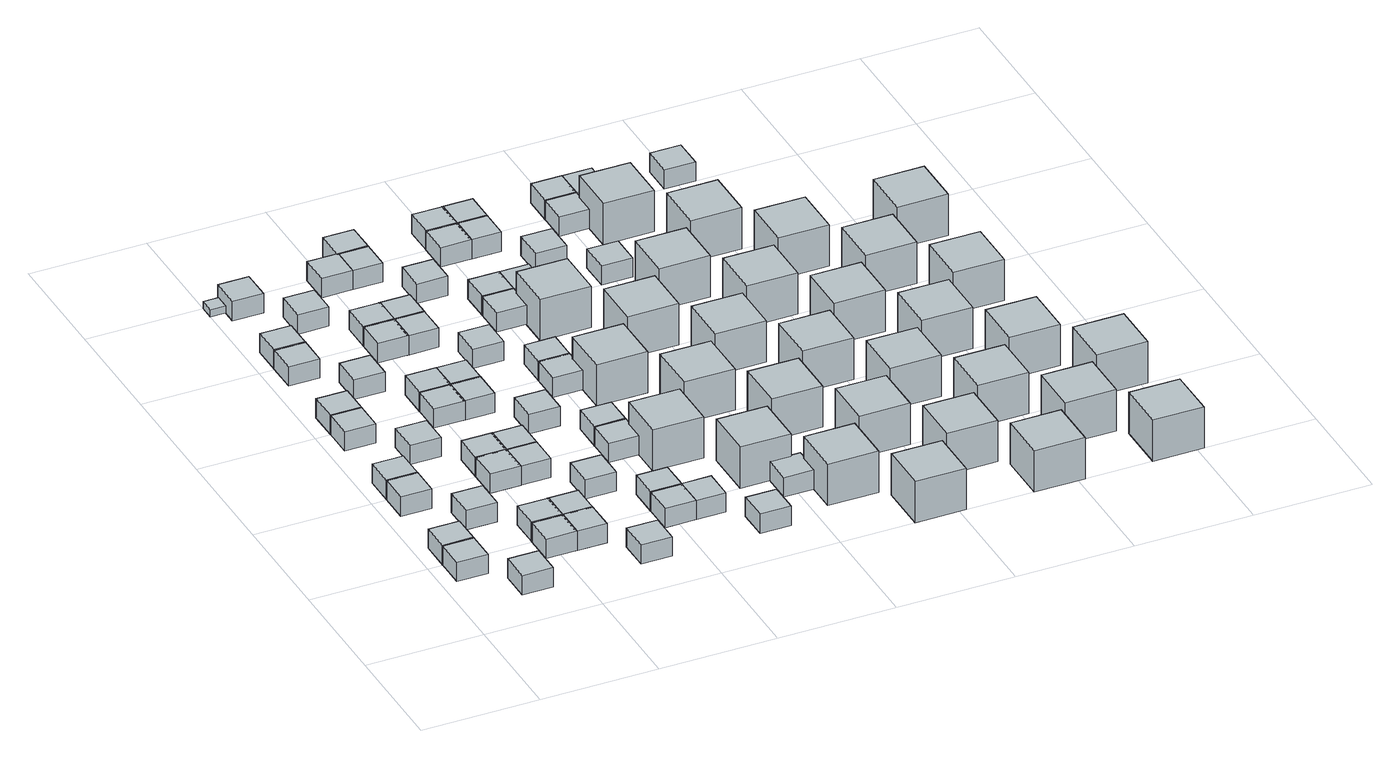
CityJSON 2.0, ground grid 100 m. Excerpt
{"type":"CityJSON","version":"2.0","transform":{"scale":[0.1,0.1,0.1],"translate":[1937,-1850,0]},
"CityObjects":{
"object1":{"type":"GenericCityObject","geometry":[{"type":"Solid","lod":"1","boundaries":[[[[0,1,2,3]],[[4,5,1,0]],[[5,6,2,1]],[[6,7,3,2]],[[7,4,0,3]],[[7,6,5,4]]]]}]},
"object2":{"type":"GenericCityObject","geometry":[{"type":"Solid","lod":"1","boundaries":[[[[8,9,10,11]],[[12,13,9,8]],[[13,14,10,9]],[[14,15,11,10]],[[15,12,8,11]],[[15,14,13,12]]]]}]},
"object3":{"type":"GenericCityObject","geometry":[{"type":"Solid","lod":"1","boundaries":[[[[16,17,18,19]],[[20,21,17,16]],[[21,22,18,17]],[[22,23,19,18]],[[23,20,16,19]],[[23,22,21,20]]]]}]},
"object4":{"type":"GenericCityObject","geometry":[{"type":"Solid","lod":"1","boundaries":[[[[24,25,26,27]],[[28,29,25,24]],[[29,30,26,25]],[[30,31,27,26]],[[31,28,24,27]],[[31,30,29,28]]]]}]},
"object5":{"type":"GenericCityObject","geometry":[{"type":"Solid","lod":"1","boundaries":[[[[32,33,34,35]],[[36,37,33,32]],[[37,38,34,33]],[[38,39,35,34]],[[39,36,32,35]],[[39,38,37,36]]]]}]},
"object6":{"type":"GenericCityObject","geometry":[{"type":"Solid","lod":"1","boundaries":[[[[40,41,42,43]],[[44,45,41,40]],[[45,46,42,41]],[[46,47,43,42]],[[47,44,40,43]],[[47,46,45,44]]]]}]},
"object7":{"type":"GenericCityObject","geometry":[{"type":"Solid","lod":"1","boundaries":[[[[48,49,50,51]],[[52,53,49,48]],[[53,54,50,49]],[[54,55,51,50]],[[55,52,48,51]],[[55,54,53,52]]]]}]},
"object8":{"type":"GenericCityObject","geometry":[{"type":"Solid","lod":"1","boundaries":[[[[56,57,58,59]],[[60,61,57,56]],[[61,62,58,57]],[[62,63,59,58]],[[63,60,56,59]],[[63,62,61,60]]]]}]},
"object9":{"type":"GenericCityObject","geometry":[{"type":"Solid","lod":"1","boundaries":[[[[64,65,66,67]],[[68,69,65,64]],[[69,70,66,65]],[[70,71,67,66]],[[71,68,64,67]],[[71,70,69,68]]]]}]},
"object10":{"type":"GenericCityObject","geometry":[{"type":"Solid","lod":"1","boundaries":[[[[72,73,74,75]],[[76,77,73,72]],[[77,78,74,73]],[[78,79,75,74]],[[79,76,72,75]],[[79,78,77,76]]]]}]},
"object11":{"type":"GenericCityObject","geometry":[{"type":"Solid","lod":"1","boundaries":[[[[80,81,82,83]],[[84,85,81,80]],[[85,86,82,81]],[[86,87,83,82]],[[87,84,80,83]],[[87,86,85,84]]]]}]},
"object12":{"type":"GenericCityObject","geometry":[{"type":"Solid","lod":"1","boundaries":[[[[88,89,90,91]],[[92,93,89,88]],[[93,94,90,89]],[[94,95,91,90]],[[95,92,88,91]],[[95,94,93,92]]]]}]},
"object13":{"type":"GenericCityObject","geometry":[{"type":"Solid","lod":"1","boundaries":[[[[96,97,98,99]],[[100,101,97,96]],[[101,102,98,97]],[[102,103,99,98]],[[103,100,96,99]],[[103,102,101,100]]]]}]},
"object14":{"type":"GenericCityObject","geometry":[{"type":"Solid","lod":"1","boundaries":[[[[104,105,106,107]],[[108,109,105,104]],[[109,110,106,105]],[[110,111,107,106]],[[111,108,104,107]],[[111,110,109,108]]]]}]},
"object15":{"type":"GenericCityObject","geometry":[{"type":"Solid","lod":"1","boundaries":[[[[112,113,114,115]],[[116,117,113,112]],[[117,118,114,113]],[[118,119,115,114]],[[119,116,112,115]],[[119,118,117,116]]]]}]},
"object16":{"type":"GenericCityObject","geometry":[{"type":"Solid","lod":"1","boundaries":[[[[120,121,122,123]],[[124,125,121,120]],[[125,126,122,121]],[[126,127,123,122]],[[127,124,120,123]],[[127,126,125,124]]]]}]},
"object17":{"type":"GenericCityObject","geometry":[{"type":"Solid","lod":"1","boundaries":[[[[128,129,130,131]],[[132,133,129,128]],[[133,134,130,129]],[[134,135,131,130]],[[135,132,128,131]],[[135,134,133,132]]]]}]},
"object18":{"type":"GenericCityObject","geometry":[{"type":"Solid","lod":"1","boundaries":[[[[136,137,138,139]],[[140,141,137,136]],[[141,142,138,137]],[[142,143,139,138]],[[143,140,136,139]],[[143,142,141,140]]]]}]},
"object19":{"type":"GenericCityObject","geometry":[{"type":"Solid","lod":"1","boundaries":[[[[144,145,146,147]],[[148,149,145,144]],[[149,150,146,145]],[[150,151,147,146]],[[151,148,144,147]],[[151,150,149,148]]]]}]},
"object20":{"type":"GenericCityObject","geometry":[{"type":"Solid","lod":"1","boundaries":[[[[152,153,154,155]],[[156,157,153,152]],[[157,158,154,153]],[[158,159,155,154]],[[159,156,152,155]],[[159,158,157,156]]]]}]},
"object21":{"type":"GenericCityObject","geometry":[{"type":"Solid","lod":"1","boundaries":[[[[160,161,162,163]],[[164,165,161,160]],[[165,166,162,161]],[[166,167,163,162]],[[167,164,160,163]],[[167,166,165,164]]]]}]},
"object22":{"type":"GenericCityObject","geometry":[{"type":"Solid","lod":"1","boundaries":[[[[168,169,170,171]],[[172,173,169,168]],[[173,174,170,169]],[[174,175,171,170]],[[175,172,168,171]],[[175,174,173,172]]]]}]},
"object23":{"type":"GenericCityObject","geometry":[{"type":"Solid","lod":"1","boundaries":[[[[176,177,178,179]],[[180,181,177,176]],[[181,182,178,177]],[[182,183,179,178]],[[183,180,176,179]],[[183,182,181,180]]]]}]},
"object24":{"type":"GenericCityObject","geometry":[{"type":"Solid","lod":"1","boundaries":[[[[184,185,186,187]],[[188,189,185,184]],[[189,190,186,185]],[[190,191,187,186]],[[191,188,184,187]],[[191,190,189,188]]]]}]},
"object25":{"type":"GenericCityObject","geometry":[{"type":"Solid","lod":"1","boundaries":[[[[192,193,194,195]],[[196,197,193,192]],[[197,198,194,193]],[[198,199,195,194]],[[199,196,192,195]],[[199,198,197,196]]]]}]},
"object26":{"type":"GenericCityObject","geometry":[{"type":"Solid","lod":"1","boundaries":[[[[200,201,202,203]],[[204,205,201,200]],[[205,206,202,201]],[[206,207,203,202]],[[207,204,200,203]],[[207,206,205,204]]]]}]},
"object27":{"type":"GenericCityObject","geometry":[{"type":"Solid","lod":"1","boundaries":[[[[208,209,210,211]],[[212,213,209,208]],[[213,214,210,209]],[[214,215,211,210]],[[215,212,208,211]],[[215,214,213,212]]]]}]},
"object28":{"type":"GenericCityObject","geometry":[{"type":"Solid","lod":"1","boundaries":[[[[216,217,218,219]],[[220,221,217,216]],[[221,222,218,217]],[[222,223,219,218]],[[223,220,216,219]],[[223,222,221,220]]]]}]},
"object29":{"type":"GenericCityObject","geometry":[{"type":"Solid","lod":"1","boundaries":[[[[224,225,226,227]],[[228,229,225,224]],[[229,230,226,225]],[[230,231,227,226]],[[231,228,224,227]],[[231,230,229,228]]]]}]},
"object30":{"type":"GenericCityObject","geometry":[{"type":"Solid","lod":"1","boundaries":[[[[232,233,234,235]],[[236,237,233,232]],[[237,238,234,233]],[[238,239,235,234]],[[239,236,232,235]],[[239,238,237,236]]]]}]},
"object31":{"type":"GenericCityObject","geometry":[{"type":"Solid","lod":"1","boundaries":[[[[240,241,242,243]],[[244,245,241,240]],[[245,246,242,241]],[[246,247,243,242]],[[247,244,240,243]],[[247,246,245,244]]]]}]},
"object32":{"type":"GenericCityObject","geometry":[{"type":"Solid","lod":"1","boundaries":[[[[248,249,250,251]],[[252,253,249,248]],[[253,254,250,249]],[[254,255,251,250]],[[255,252,248,251]],[[255,254,253,252]]]]}]},
"object33":{"type":"GenericCityObject","geometry":[{"type":"Solid","lod":"1","boundaries":[[[[256,257,258,259]],[[260,261,257,256]],[[261,262,258,257]],[[262,263,259,258]],[[263,260,256,259]],[[263,262,261,260]]]]}]},
"object34":{"type":"GenericCityObject","geometry":[{"type":"Solid","lod":"1","boundaries":[[[[264,265,266,267]],[[268,269,265,264]],[[269,270,266,265]],[[270,271,267,266]],[[271,268,264,267]],[[271,270,269,268]]]]}]},
"object35":{"type":"GenericCityObject","geometry":[{"type":"Solid","lod":"1","boundaries":[[[[272,273,274,275]],[[276,277,273,272]],[[277,278,274,273]],[[278,279,275,274]],[[279,276,272,275]],[[279,278,277,276]]]]}]},
"object36":{"type":"GenericCityObject","geometry":[{"type":"Solid","lod":"1","boundaries":[[[[280,281,282,283]],[[284,285,281,280]],[[285,286,282,281]],[[286,287,283,282]],[[287,284,280,283]],[[287,286,285,284]]]]}]},
"object37":{"type":"GenericCityObject","geometry":[{"type":"Solid","lod":"1","boundaries":[[[[288,289,290,291]],[[292,293,289,288]],[[293,294,290,289]],[[294,295,291,290]],[[295,292,288,291]],[[295,294,293,292]]]]}]},
"object38":{"type":"GenericCityObject","geometry":[{"type":"Solid","lod":"1","boundaries":[[[[296,297,298,299]],[[300,301,297,296]],[[301,302,298,297]],[[302,303,299,298]],[[303,300,296,299]],[[303,302,301,300]]]]}]},
"object39":{"type":"GenericCityObject","geometry":[{"type":"Solid","lod":"1","boundaries":[[[[304,305,306,307]],[[308,309,305,304]],[[309,310,306,305]],[[310,311,307,306]],[[311,308,304,307]],[[311,310,309,308]]]]}]},
"object40":{"type":"GenericCityObject","geometry":[{"type":"Solid","lod":"1","boundaries":[[[[312,313,314,315]],[[316,317,313,312]],[[317,318,314,313]],[[318,319,315,314]],[[319,316,312,315]],[[319,318,317,316]]]]}]},
"object41":{"type":"GenericCityObject","geometry":[{"type":"Solid","lod":"1","boundaries":[[[[320,321,322,323]],[[324,325,321,320]],[[325,326,322,321]],[[326,327,323,322]],[[327,324,320,323]],[[327,326,325,324]]]]}]},
"object42":{"type":"GenericCityObject","geometry":[{"type":"Solid","lod":"1","boundaries":[[[[328,329,330,331]],[[332,333,329,328]],[[333,334,330,329]],[[334,335,331,330]],[[335,332,328,331]],[[335,334,333,332]]]]}]},
"object43":{"type":"GenericCityObject","geometry":[{"type":"Solid","lod":"1","boundaries":[[[[336,337,338,339]],[[340,341,337,336]],[[341,342,338,337]],[[342,343,339,338]],[[343,340,336,339]],[[343,342,341,340]]]]}]},
"object44":{"type":"GenericCityObject","geometry":[{"type":"Solid","lod":"1","boundaries":[[[[344,345,346,347]],[[348,349,345,344]],[[349,350,346,345]],[[350,351,347,346]],[[351,348,344,347]],[[351,350,349,348]]]]}]},
"object45":{"type":"GenericCityObject","geometry":[{"type":"Solid","lod":"1","boundaries":[[[[352,353,354,355]],[[356,357,353,352]],[[357,358,354,353]],[[358,359,355,354]],[[359,356,352,355]],[[359,358,357,356]]]]}]},
"object46":{"type":"GenericCityObject","geometry":[{"type":"Solid","lod":"1","boundaries":[[[[360,361,362,363]],[[364,365,361,360]],[[365,366,362,361]],[[366,367,363,362]],[[367,364,360,363]],[[367,366,365,364]]]]}]},
"object47":{"type":"GenericCityObject","geometry":[{"type":"Solid","lod":"1","boundaries":[[[[368,369,370,371]],[[372,373,369,368]],[[373,374,370,369]],[[374,375,371,370]],[[375,372,368,371]],[[375,374,373,372]]]]}]},
"object48":{"type":"GenericCityObject","geometry":[{"type":"Solid","lod":"1","boundaries":[[[[376,377,378,379]],[[380,381,377,376]],[[381,382,378,377]],[[382,383,379,378]],[[383,380,376,379]],[[383,382,381,380]]]]}]},
"object49":{"type":"GenericCityObject","geometry":[{"type":"Solid","lod":"1","boundaries":[[[[384,385,386,387]],[[388,389,385,384]],[[389,390,386,385]],[[390,391,387,386]],[[391,388,384,387]],[[391,390,389,388]]]]}]},
"object50":{"type":"GenericCityObject","geometry":[{"type":"Solid","lod":"1","boundaries":[[[[392,393,394,395]],[[396,397,393,392]],[[397,398,394,393]],[[398,399,395,394]],[[399,396,392,395]],[[399,398,397,396]]]]}]},
"object51":{"type":"GenericCityObject","geometry":[{"type":"Solid","lod":"1","boundaries":[[[[400,401,402,403]],[[404,405,401,400]],[[405,406,402,401]],[[406,407,403,402]],[[407,404,400,403]],[[407,406,405,404]]]]}]},
"object52":{"type":"GenericCityObject","geometry":[{"type":"Solid","lod":"1","boundaries":[[[[408,409,410,411]],[[412,413,409,408]],[[413,414,410,409]],[[414,415,411,410]],[[415,412,408,411]],[[415,414,413,412]]]]}]},
"object53":{"type":"GenericCityObject","geometry":[{"type":"Solid","lod":"1","boundaries":[[[[416,417,418,419]],[[420,421,417,416]],[[421,422,418,417]],[[422,423,419,418]],[[423,420,416,419]],[[423,422,421,420]]]]}]},
"object54":{"type":"GenericCityObject","geometry":[{"type":"Solid","lod":"1","boundaries":[[[[424,425,426,427]],[[428,429,425,424]],[[429,430,426,425]],[[430,431,427,426]],[[431,428,424,427]],[[431,430,429,428]]]]}]},
"object55":{"type":"GenericCityObject","geometry":[{"type":"Solid","lod":"1","boundaries":[[[[432,433,434,435]],[[436,437,433,432]],[[437,438,434,433]],[[438,439,435,434]],[[439,436,432,435]],[[439,438,437,436]]]]}]},
"object56":{"type":"GenericCityObject","geometry":[{"type":"Solid","lod":"1","boundaries":[[[[440,441,442,443]],[[444,445,441,440]],[[445,446,442,441]],[[446,447,443,442]],[[447,444,440,443]],[[447,446,445,444]]]]}]},
"object57":{"type":"GenericCityObject","geometry":[{"type":"Solid","lod":"1","boundaries":[[[[448,449,450,451]],[[452,453,449,448]],[[453,454,450,449]],[[454,455,451,450]],[[455,452,448,451]],[[455,454,453,452]]]]}]},
"object58":{"type":"GenericCityObject","geometry":[{"type":"Solid","lod":"1","boundaries":[[[[456,457,458,459]],[[460,461,457,456]],[[461,462,458,457]],[[462,463,459,458]],[[463,460,456,459]],[[463,462,461,460]]]]}]},
"object59":{"type":"GenericCityObject","geometry":[{"type":"Solid","lod":"1","boundaries":[[[[464,465,466,467]],[[468,469,465,464]],[[469,470,466,465]],[[470,471,467,466]],[[471,468,464,467]],[[471,470,469,468]]]]}]},
"object60":{"type":"GenericCityObject","geometry":[{"type":"Solid","lod":"1","boundaries":[[[[472,473,474,475]],[[476,477,473,472]],[[477,478,474,473]],[[478,479,475,474]],[[479,476,472,475]],[[479,478,477,476]]]]}]},
"object61":{"type":"GenericCityObject","geometry":[{"type":"Solid","lod":"1","boundaries":[[[[480,481,482,483]],[[484,485,481,480]],[[485,486,482,481]],[[486,487,483,482]],[[487,484,480,483]],[[487,486,485,484]]]]}]},
"object62":{"type":"GenericCityObject","geometry":[{"type":"Solid","lod":"1","boundaries":[[[[488,489,490,491]],[[492,493,489,488]],[[493,494,490,489]],[[494,495,491,490]],[[495,492,488,491]],[[495,494,493,492]]]]}]},
"object63":{"type":"GenericCityObject","geometry":[{"type":"Solid","lod":"1","boundaries":[[[[496,497,498,499]],[[500,501,497,496]],[[501,502,498,497]],[[502,503,499,498]],[[503,500,496,499]],[[503,502,501,500]]]]}]},
"object64":{"type":"GenericCityObject","geometry":[{"type":"Solid","lod":"1","boundaries":[[[[504,505,506,507]],[[508,509,505,504]],[[509,510,506,505]],[[510,511,507,506]],[[511,508,504,507]],[[511,510,509,508]]]]}]},
"object65":{"type":"GenericCityObject","geometry":[{"type":"Solid","lod":"1","boundaries":[[[[512,513,514,515]],[[516,517,513,512]],[[517,518,514,513]],[[518,519,515,514]],[[519,516,512,515]],[[519,518,517,516]]]]}]},
"object66":{"type":"GenericCityObject","geometry":[{"type":"Solid","lod":"1","boundaries":[[[[520,521,522,523]],[[524,525,521,520]],[[525,526,522,521]],[[526,527,523,522]],[[527,524,520,523]],[[527,526,525,524]]]]}]},
"object67":{"type":"GenericCityObject","geometry":[{"type":"Solid","lod":"1","boundaries":[[[[528,529,530,531]],[[532,533,529,528]],[[533,534,530,529]],[[534,535,531,530]],[[535,532,528,531]],[[535,534,533,532]]]]}]},
"object68":{"type":"GenericCityObject","geometry":[{"type":"Solid","lod":"1","boundaries":[[[[536,537,538,539]],[[540,541,537,536]],[[541,542,538,537]],[[542,543,539,538]],[[543,540,536,539]],[[543,542,541,540]]]]}]},
"object69":{"type":"GenericCityObject","geometry":[{"type":"Solid","lod":"1","boundaries":[[[[544,545,546,547]],[[548,549,545,544]],[[549,550,546,545]],[[550,551,547,546]],[[551,548,544,547]],[[551,550,549,548]]]]}]},
"object70":{"type":"GenericCityObject","geometry":[{"type":"Solid","lod":"1","boundaries":[[[[552,553,554,555]],[[556,557,553,552]],[[557,558,554,553]],[[558,559,555,554]],[[559,556,552,555]],[[559,558,557,556]]]]}]},
"object71":{"type":"GenericCityObject","geometry":[{"type":"Solid","lod":"1","boundaries":[[[[560,561,562,563]],[[564,565,561,560]],[[565,566,562,561]],[[566,567,563,562]],[[567,564,560,563]],[[567,566,565,564]]]]}]},
"object72":{"type":"GenericCityObject","geometry":[{"type":"Solid","lod":"1","boundaries":[[[[568,569,570,571]],[[572,573,569,568]],[[573,574,570,569]],[[574,575,571,570]],[[575,572,568,571]],[[575,574,573,572]]]]}]},
"object73":{"type":"GenericCityObject","geometry":[{"type":"Solid","lod":"1","boundaries":[[[[576,577,578,579]],[[580,581,577,576]],[[581,582,578,577]],[[582,583,579,578]],[[583,580,576,579]],[[583,582,581,580]]]]}]},
"object74":{"type":"GenericCityObject","geometry":[{"type":"Solid","lod":"1","boundaries":[[[[584,585,586,587]],[[588,589,585,584]],[[589,590,586,585]],[[590,591,587,586]],[[591,588,584,587]],[[591,590,589,588]]]]}]},
"object75":{"type":"GenericCityObject","geometry":[{"type":"Solid","lod":"1","boundaries":[[[[592,593,594,595]],[[596,597,593,592]],[[597,598,594,593]],[[598,599,595,594]],[[599,596,592,595]],[[599,598,597,596]]]]}]},
"object76":{"type":"GenericCityObject","geometry":[{"type":"Solid","lod":"1","boundaries":[[[[600,601,602,603]],[[604,605,601,600]],[[605,606,602,601]],[[606,607,603,602]],[[607,604,600,603]],[[607,606,605,604]]]]}]},
"object77":{"type":"GenericCityObject","geometry":[{"type":"Solid","lod":"1","boundaries":[[[[608,609,610,611]],[[612,613,609,608]],[[613,614,610,609]],[[614,615,611,610]],[[615,612,608,611]],[[615,614,613,612]]]]}]},
"object78":{"type":"GenericCityObject","geometry":[{"type":"Solid","lod":"1","boundaries":[[[[616,617,618,619]],[[620,621,617,616]],[[621,622,618,617]],[[622,623,619,618]],[[623,620,616,619]],[[623,622,621,620]]]]}]},
"object79":{"type":"GenericCityObject","geometry":[{"type":"Solid","lod":"1","boundaries":[[[[624,625,626,627]],[[628,629,625,624]],[[629,630,626,625]],[[630,631,627,626]],[[631,628,624,627]],[[631,630,629,628]]]]}]},
"object80":{"type":"GenericCityObject","geometry":[{"type":"Solid","lod":"1","boundaries":[[[[632,633,634,635]],[[636,637,633,632]],[[637,638,634,633]],[[638,639,635,634]],[[639,636,632,635]],[[639,638,637,636]]]]}]},
"object81":{"type":"GenericCityObject","geometry":[{"type":"Solid","lod":"1","boundaries":[[[[640,641,642,643]],[[644,645,641,640]],[[645,646,642,641]],[[646,647,643,642]],[[647,644,640,643]],[[647,646,645,644]]]]}]},
"object82":{"type":"GenericCityObject","geometry":[{"type":"Solid","lod":"1","boundaries":[[[[648,649,650,651]],[[652,653,649,648]],[[653,654,650,649]],[[654,655,651,650]],[[655,652,648,651]],[[655,654,653,652]]]]}]},
"object83":{"type":"GenericCityObject","geometry":[{"type":"Solid","lod":"1","boundaries":[[[[656,657,658,659]],[[660,661,657,656]],[[661,662,658,657]],[[662,663,659,658]],[[663,660,656,659]],[[663,662,661,660]]]]}]},
"object84":{"type":"GenericCityObject","geometry":[{"type":"Solid","lod":"1","boundaries":[[[[664,665,666,667]],[[668,669,665,664]],[[669,670,666,665]],[[670,671,667,666]],[[671,668,664,667]],[[671,670,669,668]]]]}]},
"object85":{"type":"GenericCityObject","geometry":[{"type":"Solid","lod":"1","boundaries":[[[[672,673,674,675]],[[676,677,673,672]],[[677,678,674,673]],[[678,679,675,674]],[[679,676,672,675]],[[679,678,677,676]]]]}]},
"object86":{"type":"GenericCityObject","geometry":[{"type":"Solid","lod":"1","boundaries":[[[[680,681,682,683]],[[684,685,681,680]],[[685,686,682,681]],[[686,687,683,682]],[[687,684,680,683]],[[687,686,685,684]]]]}]},
"object87":{"type":"GenericCityObject","geometry":[{"type":"Solid","lod":"1","boundaries":[[[[688,689,690,691]],[[692,693,689,688]],[[693,694,690,689]],[[694,695,691,690]],[[695,692,688,691]],[[695,694,693,692]]]]}]},
"object88":{"type":"GenericCityObject","geometry":[{"type":"Solid","lod":"1","boundaries":[[[[696,697,698,699]],[[700,701,697,696]],[[701,702,698,697]],[[702,703,699,698]],[[703,700,696,699]],[[703,702,701,700]]]]}]},
"object89":{"type":"GenericCityObject","geometry":[{"type":"Solid","lod":"1","boundaries":[[[[704,705,706,707]],[[708,709,705,704]],[[709,710,706,705]],[[710,711,707,706]],[[711,708,704,707]],[[711,710,709,708]]]]}]},
"object90":{"type":"GenericCityObject","geometry":[{"type":"Solid","lod":"1","boundaries":[[[[712,713,714,715]],[[716,717,713,712]],[[717,718,714,713]],[[718,719,715,714]],[[719,716,712,715]],[[719,718,717,716]]]]}]},
"object91":{"type":"GenericCityObject","geometry":[{"type":"Solid","lod":"1","boundaries":[[[[720,721,722,723]],[[724,725,721,720]],[[725,726,722,721]],[[726,727,723,722]],[[727,724,720,723]],[[727,726,725,724]]]]}]}
},
"vertices":[
[130,750,0],[392,750,0],[392,1012,0],[130,1012,0],[130,750,175],[392,750,175],[392,1012,175],[130,1012,175],
[130,1000,0],[392,1000,0],[392,1262,0],[130,1262,0],[130,1000,175],[392,1000,175],[392,1262,175],[130,1262,175],
[500,370,0],[762,370,0],[762,632,0],[500,632,0],[500,370,175],[762,370,175],[762,632,175],[500,632,175],
[130,1750,0],[392,1750,0],[392,2012,0],[130,2012,0],[130,1750,175],[392,1750,175],[392,2012,175],[130,2012,175],
[130,2000,0],[392,2000,0],[392,2262,0],[130,2262,0],[130,2000,175],[392,2000,175],[392,2262,175],[130,2262,175],
[500,1370,0],[762,1370,0],[762,1632,0],[500,1632,0],[500,1370,175],[762,1370,175],[762,1632,175],[500,1632,175],
[130,2750,0],[392,2750,0],[392,3012,0],[130,3012,0],[130,2750,175],[392,2750,175],[392,3012,175],[130,3012,175],
[130,3000,0],[392,3000,0],[392,3262,0],[130,3262,0],[130,3000,175],[392,3000,175],[392,3262,175],[130,3262,175],
[880,750,0],[1142,750,0],[1142,1012,0],[880,1012,0],[880,750,175],[1142,750,175],[1142,1012,175],[880,1012,175],
[880,1000,0],[1142,1000,0],[1142,1262,0],[880,1262,0],[880,1000,175],[1142,1000,175],[1142,1262,175],[880,1262,175],
[500,2370,0],[762,2370,0],[762,2632,0],[500,2632,0],[500,2370,175],[762,2370,175],[762,2632,175],[500,2632,175],
[130,3750,0],[392,3750,0],[392,4012,0],[130,4012,0],[130,3750,175],[392,3750,175],[392,4012,175],[130,4012,175],
[130,4000,0],[392,4000,0],[392,4262,0],[130,4262,0],[130,4000,175],[392,4000,175],[392,4262,175],[130,4262,175],
[1130,750,0],[1392,750,0],[1392,1012,0],[1130,1012,0],[1130,750,175],[1392,750,175],[1392,1012,175],[1130,1012,175],
[0,4870,0],[130,4870,0],[130,5000,0],[0,5000,0],[0,4870,65],[130,4870,65],[130,5000,65],[0,5000,65],
[880,1750,0],[1142,1750,0],[1142,2012,0],[880,2012,0],[880,1750,175],[1142,1750,175],[1142,2012,175],[880,2012,175],
[1130,1000,0],[1392,1000,0],[1392,1262,0],[1130,1262,0],[1130,1000,175],[1392,1000,175],[1392,1262,175],[1130,1262,175],
[880,2000,0],[1142,2000,0],[1142,2262,0],[880,2262,0],[880,2000,175],[1142,2000,175],[1142,2262,175],[880,2262,175],
[500,3370,0],[762,3370,0],[762,3632,0],[500,3632,0],[500,3370,175],[762,3370,175],[762,3632,175],[500,3632,175],
[130,4750,0],[392,4750,0],[392,5012,0],[130,5012,0],[130,4750,175],[392,4750,175],[392,5012,175],[130,5012,175],
[1500,370,0],[1762,370,0],[1762,632,0],[1500,632,0],[1500,370,175],[1762,370,175],[1762,632,175],[1500,632,175],
[1130,1750,0],[1392,1750,0],[1392,2012,0],[1130,2012,0],[1130,1750,175],[1392,1750,175],[1392,2012,175],[1130,2012,175],
[880,2750,0],[1142,2750,0],[1142,3012,0],[880,3012,0],[880,2750,175],[1142,2750,175],[1142,3012,175],[880,3012,175],
[1130,2000,0],[1392,2000,0],[1392,2262,0],[1130,2262,0],[1130,2000,175],[1392,2000,175],[1392,2262,175],[1130,2262,175],
[880,3000,0],[1142,3000,0],[1142,3262,0],[880,3262,0],[880,3000,175],[1142,3000,175],[1142,3262,175],[880,3262,175],
[500,4370,0],[762,4370,0],[762,4632,0],[500,4632,0],[500,4370,175],[762,4370,175],[762,4632,175],[500,4632,175],
[1500,1370,0],[1762,1370,0],[1762,1632,0],[1500,1632,0],[1500,1370,175],[1762,1370,175],[1762,1632,175],[1500,1632,175],
[1130,2750,0],[1392,2750,0],[1392,3012,0],[1130,3012,0],[1130,2750,175],[1392,2750,175],[1392,3012,175],[1130,3012,175],
[880,3750,0],[1142,3750,0],[1142,4012,0],[880,4012,0],[880,3750,175],[1142,3750,175],[1142,4012,175],[880,4012,175],
[1130,3000,0],[1392,3000,0],[1392,3262,0],[1130,3262,0],[1130,3000,175],[1392,3000,175],[1392,3262,175],[1130,3262,175],
[880,4000,0],[1142,4000,0],[1142,4262,0],[880,4262,0],[880,4000,175],[1142,4000,175],[1142,4262,175],[880,4262,175],
[1880,750,0],[2142,750,0],[2142,1012,0],[1880,1012,0],[1880,750,175],[2142,750,175],[2142,1012,175],[1880,1012,175],
[1880,1000,0],[2142,1000,0],[2142,1262,0],[1880,1262,0],[1880,1000,175],[2142,1000,175],[2142,1262,175],[1880,1262,175],
[1500,2370,0],[1762,2370,0],[1762,2632,0],[1500,2632,0],[1500,2370,175],[1762,2370,175],[1762,2632,175],[1500,2632,175],
[1130,3750,0],[1392,3750,0],[1392,4012,0],[1130,4012,0],[1130,3750,175],[1392,3750,175],[1392,4012,175],[1130,4012,175],
[880,4750,0],[1142,4750,0],[1142,5012,0],[880,5012,0],[880,4750,175],[1142,4750,175],[1142,5012,175],[880,5012,175],
[1130,4000,0],[1392,4000,0],[1392,4262,0],[1130,4262,0],[1130,4000,175],[1392,4000,175],[1392,4262,175],[1130,4262,175],
[2130,750,0],[2392,750,0],[2392,1012,0],[2130,1012,0],[2130,750,175],[2392,750,175],[2392,1012,175],[2130,1012,175],
[1880,1750,0],[2142,1750,0],[2142,2012,0],[1880,2012,0],[1880,1750,175],[2142,1750,175],[2142,2012,175],[1880,2012,175],
[1880,2000,0],[2142,2000,0],[2142,2262,0],[1880,2262,0],[1880,2000,175],[2142,2000,175],[2142,2262,175],[1880,2262,175],
[1500,3370,0],[1762,3370,0],[1762,3632,0],[1500,3632,0],[1500,3370,175],[1762,3370,175],[1762,3632,175],[1500,3632,175],
[1130,4750,0],[1392,4750,0],[1392,5012,0],[1130,5012,0],[1130,4750,175],[1392,4750,175],[1392,5012,175],[1130,5012,175],
[2500,370,0],[2762,370,0],[2762,632,0],[2500,632,0],[2500,370,175],[2762,370,175],[2762,632,175],[2500,632,175],
[1130,5000,0],[1392,5000,0],[1392,5262,0],[1130,5262,0],[1130,5000,175],[1392,5000,175],[1392,5262,175],[1130,5262,175],
[2130,1500,0],[2559,1500,0],[2559,1929,0],[2130,1929,0],[2130,1500,375],[2559,1500,375],[2559,1929,375],[2130,1929,375],
[1880,2750,0],[2142,2750,0],[2142,3012,0],[1880,3012,0],[1880,2750,175],[2142,2750,175],[2142,3012,175],[1880,3012,175],
[1880,3000,0],[2142,3000,0],[2142,3262,0],[1880,3262,0],[1880,3000,175],[2142,3000,175],[2142,3262,175],[1880,3262,175],
[1500,4370,0],[1762,4370,0],[1762,4632,0],[1500,4632,0],[1500,4370,175],[1762,4370,175],[1762,4632,175],[1500,4632,175],
[2130,2500,0],[2559,2500,0],[2559,2929,0],[2130,2929,0],[2130,2500,375],[2559,2500,375],[2559,2929,375],[2130,2929,375],
[1880,3750,0],[2142,3750,0],[2142,4012,0],[1880,4012,0],[1880,3750,175],[2142,3750,175],[2142,4012,175],[1880,4012,175],
[2630,1000,0],[3059,1000,0],[3059,1429,0],[2630,1429,0],[2630,1000,375],[3059,1000,375],[3059,1429,375],[2630,1429,375],
[1880,4000,0],[2142,4000,0],[2142,4262,0],[1880,4262,0],[1880,4000,175],[2142,4000,175],[2142,4262,175],[1880,4262,175],
[2880,750,0],[3142,750,0],[3142,1012,0],[2880,1012,0],[2880,750,175],[3142,750,175],[3142,1012,175],[2880,1012,175],
[2130,3500,0],[2559,3500,0],[2559,3929,0],[2130,3929,0],[2130,3500,375],[2559,3500,375],[2559,3929,375],[2130,3929,375],
[1880,4750,0],[2142,4750,0],[2142,5012,0],[1880,5012,0],[1880,4750,175],[2142,4750,175],[2142,5012,175],[1880,5012,175],
[2130,4000,0],[2392,4000,0],[2392,4262,0],[2130,4262,0],[2130,4000,175],[2392,4000,175],[2392,4262,175],[2130,4262,175],
[2630,2000,0],[3059,2000,0],[3059,2429,0],[2630,2429,0],[2630,2000,375],[3059,2000,375],[3059,2429,375],[2630,2429,375],
[1880,5000,0],[2142,5000,0],[2142,5262,0],[1880,5262,0],[1880,5000,175],[2142,5000,175],[2142,5262,175],[1880,5262,175],
[3130,500,0],[3559,500,0],[3559,929,0],[3130,929,0],[3130,500,375],[3559,500,375],[3559,929,375],[3130,929,375],
[2130,4750,0],[2392,4750,0],[2392,5012,0],[2130,5012,0],[2130,4750,175],[2392,4750,175],[2392,5012,175],[2130,5012,175],
[2130,5000,0],[2392,5000,0],[2392,5262,0],[2130,5262,0],[2130,5000,175],[2392,5000,175],[2392,5262,175],[2130,5262,175],
[2630,3000,0],[3059,3000,0],[3059,3429,0],[2630,3429,0],[2630,3000,375],[3059,3000,375],[3059,3429,375],[2630,3429,375],
[3130,1500,0],[3559,1500,0],[3559,1929,0],[3130,1929,0],[3130,1500,375],[3559,1500,375],[3559,1929,375],[3130,1929,375],
[3630,0,0],[4059,0,0],[4059,429,0],[3630,429,0],[3630,0,375],[4059,0,375],[4059,429,375],[3630,429,375],
[2500,4370,0],[2762,4370,0],[2762,4632,0],[2500,4632,0],[2500,4370,175],[2762,4370,175],[2762,4632,175],[2500,4632,175],
[3130,2500,0],[3559,2500,0],[3559,2929,0],[3130,2929,0],[3130,2500,375],[3559,2500,375],[3559,2929,375],[3130,2929,375],
[3630,1000,0],[4059,1000,0],[4059,1429,0],[3630,1429,0],[3630,1000,375],[4059,1000,375],[4059,1429,375],[3630,1429,375],
[2880,4000,0],[3142,4000,0],[3142,4262,0],[2880,4262,0],[2880,4000,175],[3142,4000,175],[3142,4262,175],[2880,4262,175],
[3130,3500,0],[3559,3500,0],[3559,3929,0],[3130,3929,0],[3130,3500,375],[3559,3500,375],[3559,3929,375],[3130,3929,375],
[2880,4750,0],[3142,4750,0],[3142,5012,0],[2880,5012,0],[2880,4750,175],[3142,4750,175],[3142,5012,175],[2880,5012,175],
[3630,2000,0],[4059,2000,0],[4059,2429,0],[3630,2429,0],[3630,2000,375],[4059,2000,375],[4059,2429,375],[3630,2429,375],
[2880,5000,0],[3142,5000,0],[3142,5262,0],[2880,5262,0],[2880,5000,175],[3142,5000,175],[3142,5262,175],[2880,5262,175],
[4130,500,0],[4559,500,0],[4559,929,0],[4130,929,0],[4130,500,375],[4559,500,375],[4559,929,375],[4130,929,375],
[3130,4500,0],[3559,4500,0],[3559,4929,0],[3130,4929,0],[3130,4500,375],[3559,4500,375],[3559,4929,375],[3130,4929,375],
[3130,5000,0],[3392,5000,0],[3392,5262,0],[3130,5262,0],[3130,5000,175],[3392,5000,175],[3392,5262,175],[3130,5262,175],
[3630,3000,0],[4059,3000,0],[4059,3429,0],[3630,3429,0],[3630,3000,375],[4059,3000,375],[4059,3429,375],[3630,3429,375],
[4130,1500,0],[4559,1500,0],[4559,1929,0],[4130,1929,0],[4130,1500,375],[4559,1500,375],[4559,1929,375],[4130,1929,375],
[4630,0,0],[5059,0,0],[5059,429,0],[4630,429,0],[4630,0,375],[5059,0,375],[5059,429,375],[4630,429,375],
[3630,4000,0],[4059,4000,0],[4059,4429,0],[3630,4429,0],[3630,4000,375],[4059,4000,375],[4059,4429,375],[3630,4429,375],
[4130,2500,0],[4559,2500,0],[4559,2929,0],[4130,2929,0],[4130,2500,375],[4559,2500,375],[4559,2929,375],[4130,2929,375],
[4630,1000,0],[5059,1000,0],[5059,1429,0],[4630,1429,0],[4630,1000,375],[5059,1000,375],[5059,1429,375],[4630,1429,375],
[4130,3500,0],[4559,3500,0],[4559,3929,0],[4130,3929,0],[4130,3500,375],[4559,3500,375],[4559,3929,375],[4130,3929,375],
[4630,2000,0],[5059,2000,0],[5059,2429,0],[4630,2429,0],[4630,2000,375],[5059,2000,375],[5059,2429,375],[4630,2429,375],
[3880,5000,0],[4142,5000,0],[4142,5262,0],[3880,5262,0],[3880,5000,175],[4142,5000,175],[4142,5262,175],[3880,5262,175],
[5130,500,0],[5559,500,0],[5559,929,0],[5130,929,0],[5130,500,375],[5559,500,375],[5559,929,375],[5130,929,375],
[4630,3000,0],[5059,3000,0],[5059,3429,0],[4630,3429,0],[4630,3000,375],[5059,3000,375],[5059,3429,375],[4630,3429,375],
[5130,1500,0],[5559,1500,0],[5559,1929,0],[5130,1929,0],[5130,1500,375],[5559,1500,375],[5559,1929,375],[5130,1929,375],
[5630,0,0],[6059,0,0],[6059,429,0],[5630,429,0],[5630,0,375],[6059,0,375],[6059,429,375],[5630,429,375],
[5130,2500,0],[5559,2500,0],[5559,2929,0],[5130,2929,0],[5130,2500,375],[5559,2500,375],[5559,2929,375],[5130,2929,375],
[5630,1000,0],[6059,1000,0],[6059,1429,0],[5630,1429,0],[5630,1000,375],[6059,1000,375],[6059,1429,375],[5630,1429,375],
[5130,3500,0],[5559,3500,0],[5559,3929,0],[5130,3929,0],[5130,3500,375],[5559,3500,375],[5559,3929,375],[5130,3929,375]
]}
